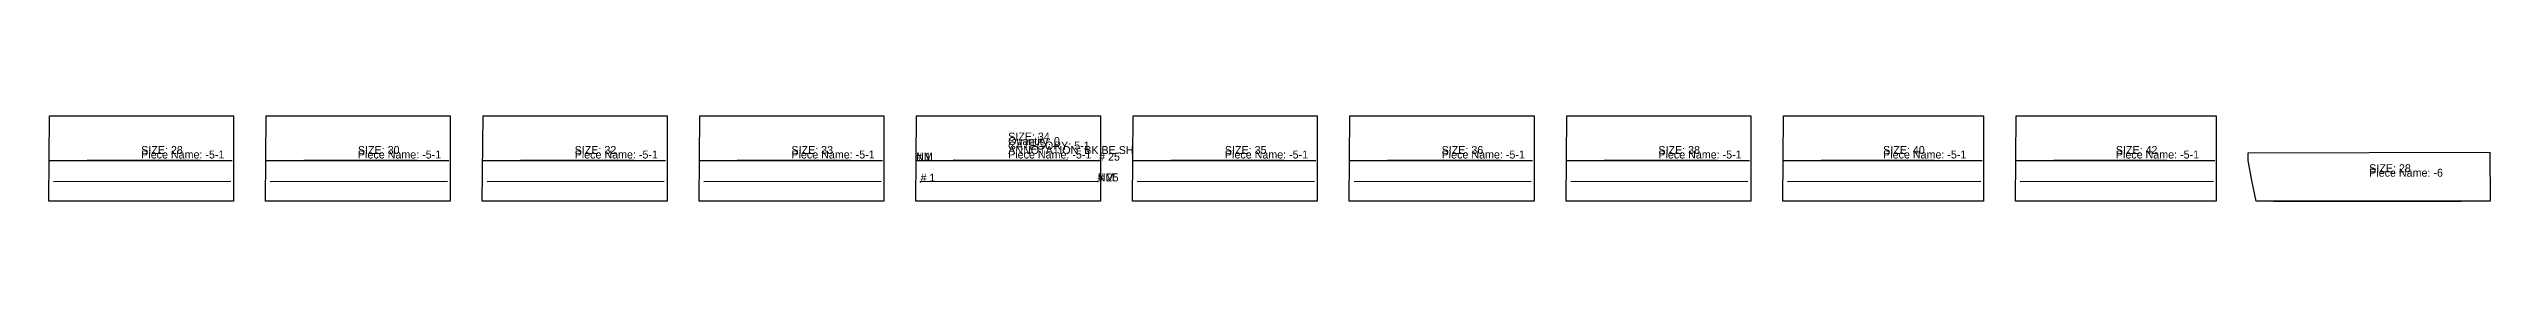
# Model space of a CAD drawing. Extents: x 0 to 2576, y 0 to 49.
# Drawn here: x 1612.1 to 1688.4, y 0 to 2.7 of the extents above; entities that cross this region are included whole.
import ezdxf

# ---------------------------------------------------------------- set-up
doc = ezdxf.new("R2010")
doc.units = 0

# ---------------------------------------------------------------- blocks, each defined once
blk = doc.blocks.new('1111-5-1_28')
at = {"layer": '1'}
blk.add_lwpolyline([(0, 0), (0.0216, 2.6748), (5.7731, 2.6748), (5.7731, 0), (0, 0)], close=True, dxfattribs=at)
at = {"layer": '5'}
blk.add_line((1.1962, 1.2812), (4.7313, 1.2812), dxfattribs=at)
at = {"layer": '7'}
blk.add_line((1.1962, 1.2812), (4.7313, 1.2812), dxfattribs=at)
at = {"layer": '8'}
for p, q in [((0.0092, 1.2701), (5.7297, 1.2697)), ((5.6866, 0.62), (0.1483, 0.6119))]:
    blk.add_line(p, q, dxfattribs=at)
at = {"layer": '1'}
for s, p in [('SIZE: 28', (2.8865, 1.4774)), ('Piece Name: -5-1', (2.8865, 1.3374))]:
    blk.add_text(s, height=0.25, dxfattribs=at).set_placement(p)
blk = doc.blocks.new('1111-5-1_30')
at = {"layer": '1'}
blk.add_lwpolyline([(0, 0), (0.0216, 2.6748), (5.7731, 2.6748), (5.7731, 0), (0, 0)], close=True, dxfattribs=at)
at = {"layer": '5'}
blk.add_line((1.1962, 1.2812), (4.7313, 1.2812), dxfattribs=at)
at = {"layer": '7'}
blk.add_line((1.1962, 1.2812), (4.7313, 1.2812), dxfattribs=at)
at = {"layer": '8'}
for p, q in [((0.0092, 1.2701), (5.7297, 1.2697)), ((5.6866, 0.62), (0.1483, 0.6119))]:
    blk.add_line(p, q, dxfattribs=at)
at = {"layer": '1'}
for s, p in [('SIZE: 30', (2.8865, 1.4774)), ('Piece Name: -5-1', (2.8865, 1.3374))]:
    blk.add_text(s, height=0.25, dxfattribs=at).set_placement(p)
blk = doc.blocks.new('1111-5-1_32')
at = {"layer": '1'}
blk.add_lwpolyline([(0, 0), (0.0216, 2.6748), (5.7731, 2.6748), (5.7731, 0), (0, 0)], close=True, dxfattribs=at)
at = {"layer": '5'}
blk.add_line((1.1962, 1.2812), (4.7313, 1.2812), dxfattribs=at)
at = {"layer": '7'}
blk.add_line((1.1962, 1.2812), (4.7313, 1.2812), dxfattribs=at)
at = {"layer": '8'}
for p, q in [((0.0092, 1.2701), (5.7297, 1.2697)), ((5.6866, 0.62), (0.1483, 0.6119))]:
    blk.add_line(p, q, dxfattribs=at)
at = {"layer": '1'}
for s, p in [('SIZE: 32', (2.8865, 1.4774)), ('Piece Name: -5-1', (2.8865, 1.3374))]:
    blk.add_text(s, height=0.25, dxfattribs=at).set_placement(p)
blk = doc.blocks.new('1111-5-1_33')
at = {"layer": '1'}
blk.add_lwpolyline([(0, 0), (0.0216, 2.6748), (5.7731, 2.6748), (5.7731, 0), (0, 0)], close=True, dxfattribs=at)
at = {"layer": '5'}
blk.add_line((1.1962, 1.2812), (4.7313, 1.2812), dxfattribs=at)
at = {"layer": '7'}
blk.add_line((1.1962, 1.2812), (4.7313, 1.2812), dxfattribs=at)
at = {"layer": '8'}
for p, q in [((0.0092, 1.2701), (5.7297, 1.2697)), ((5.6866, 0.62), (0.1483, 0.6119))]:
    blk.add_line(p, q, dxfattribs=at)
at = {"layer": '1'}
for s, p in [('SIZE: 33', (2.8865, 1.4774)), ('Piece Name: -5-1', (2.8865, 1.3374))]:
    blk.add_text(s, height=0.25, dxfattribs=at).set_placement(p)
blk = doc.blocks.new('1111-5-1_34')
at = {"layer": '1'}
blk.add_lwpolyline([(0, 0), (0.0216, 2.6748), (5.7731, 2.6748), (5.7731, 0), (0, 0)], close=True, dxfattribs=at)
at = {"layer": '2'}
for p in [(0.0092, 1.2701), (1.1962, 1.2812), (4.7313, 1.2812), (5.7297, 1.2697), (0.1483, 0.6119), (5.6866, 0.62)]:
    blk.add_point(p, dxfattribs=at)
at = {"layer": '5'}
blk.add_line((1.1962, 1.2812), (4.7313, 1.2812), dxfattribs=at)
at = {"layer": '7'}
blk.add_line((1.1962, 1.2812), (4.7313, 1.2812), dxfattribs=at)
at = {"layer": '8'}
for p, q in [((0.0092, 1.2701), (5.7297, 1.2697)), ((5.6866, 0.62), (0.1483, 0.6119))]:
    blk.add_line(p, q, dxfattribs=at)
at = {"layer": '1'}
for s, p in [('ANNOTATION: BK BE SH', (2.8865, 1.4774)), ('SIZE: 34', (2.8865, 1.8974)), ('Quantity: 0', (2.8865, 1.7574)), ('CATEGORY: 5-1', (2.8865, 1.6174)), ('Piece Name: -5-1', (2.8865, 1.3374))]:
    blk.add_text(s, height=0.25, dxfattribs=at).set_placement(p)
at = {"layer": '2'}
for s, p in [('# 1', (0.0092, 1.2701)), ('# 1', (0.1483, 0.6119)), ('# 25', (5.6866, 0.62)), ('# 25', (5.7297, 1.2697))]:
    blk.add_text(s, height=0.25, dxfattribs=at).set_placement(p)
at = {"layer": '8'}
for p in [(0.0092, 1.2701), (5.6866, 0.62)]:
    blk.add_text('NM', height=0.25, dxfattribs=at).set_placement(p)
blk = doc.blocks.new('1111-5-1_35')
at = {"layer": '1'}
blk.add_lwpolyline([(0, 0), (0.0216, 2.6748), (5.7731, 2.6748), (5.7731, 0), (0, 0)], close=True, dxfattribs=at)
at = {"layer": '5'}
blk.add_line((1.1962, 1.2812), (4.7313, 1.2812), dxfattribs=at)
at = {"layer": '7'}
blk.add_line((1.1962, 1.2812), (4.7313, 1.2812), dxfattribs=at)
at = {"layer": '8'}
for p, q in [((0.0092, 1.2701), (5.7297, 1.2697)), ((5.6866, 0.62), (0.1483, 0.6119))]:
    blk.add_line(p, q, dxfattribs=at)
at = {"layer": '1'}
for s, p in [('SIZE: 35', (2.8865, 1.4774)), ('Piece Name: -5-1', (2.8865, 1.3374))]:
    blk.add_text(s, height=0.25, dxfattribs=at).set_placement(p)
blk = doc.blocks.new('1111-5-1_36')
at = {"layer": '1'}
blk.add_lwpolyline([(0, 0), (0.0216, 2.6748), (5.7731, 2.6748), (5.7731, 0), (0, 0)], close=True, dxfattribs=at)
at = {"layer": '5'}
blk.add_line((1.1962, 1.2812), (4.7313, 1.2812), dxfattribs=at)
at = {"layer": '7'}
blk.add_line((1.1962, 1.2812), (4.7313, 1.2812), dxfattribs=at)
at = {"layer": '8'}
for p, q in [((0.0092, 1.2701), (5.7297, 1.2697)), ((5.6866, 0.62), (0.1483, 0.6119))]:
    blk.add_line(p, q, dxfattribs=at)
at = {"layer": '1'}
for s, p in [('SIZE: 36', (2.8865, 1.4774)), ('Piece Name: -5-1', (2.8865, 1.3374))]:
    blk.add_text(s, height=0.25, dxfattribs=at).set_placement(p)
blk = doc.blocks.new('1111-5-1_38')
at = {"layer": '1'}
blk.add_lwpolyline([(0, 0), (0.0216, 2.6748), (5.7731, 2.6748), (5.7731, 0), (0, 0)], close=True, dxfattribs=at)
at = {"layer": '5'}
blk.add_line((1.1962, 1.2812), (4.7313, 1.2812), dxfattribs=at)
at = {"layer": '7'}
blk.add_line((1.1962, 1.2812), (4.7313, 1.2812), dxfattribs=at)
at = {"layer": '8'}
for p, q in [((0.0092, 1.2701), (5.7297, 1.2697)), ((5.6866, 0.62), (0.1483, 0.6119))]:
    blk.add_line(p, q, dxfattribs=at)
at = {"layer": '1'}
for s, p in [('SIZE: 38', (2.8865, 1.4774)), ('Piece Name: -5-1', (2.8865, 1.3374))]:
    blk.add_text(s, height=0.25, dxfattribs=at).set_placement(p)
blk = doc.blocks.new('1111-5-1_40')
at = {"layer": '1'}
blk.add_lwpolyline([(0, 0), (0.0216, 2.6748), (6.2731, 2.6748), (6.2731, 0), (0, 0)], close=True, dxfattribs=at)
at = {"layer": '5'}
blk.add_line((1.1962, 1.2812), (4.7313, 1.2812), dxfattribs=at)
at = {"layer": '7'}
blk.add_line((1.1962, 1.2812), (4.7313, 1.2812), dxfattribs=at)
at = {"layer": '8'}
for p, q in [((0.0092, 1.2701), (6.2297, 1.2697)), ((6.1866, 0.62), (0.1483, 0.6119))]:
    blk.add_line(p, q, dxfattribs=at)
at = {"layer": '1'}
for s, p in [('SIZE: 40', (3.1365, 1.4774)), ('Piece Name: -5-1', (3.1365, 1.3374))]:
    blk.add_text(s, height=0.25, dxfattribs=at).set_placement(p)
blk = doc.blocks.new('1111-5-1_42')
at = {"layer": '1'}
blk.add_lwpolyline([(0, 0), (0.0216, 2.6748), (6.2731, 2.6748), (6.2731, 0), (0, 0)], close=True, dxfattribs=at)
at = {"layer": '5'}
blk.add_line((1.1962, 1.2812), (4.7313, 1.2812), dxfattribs=at)
at = {"layer": '7'}
blk.add_line((1.1962, 1.2812), (4.7313, 1.2812), dxfattribs=at)
at = {"layer": '8'}
for p, q in [((0.0092, 1.2701), (6.2297, 1.2697)), ((6.1866, 0.62), (0.1483, 0.6119))]:
    blk.add_line(p, q, dxfattribs=at)
at = {"layer": '1'}
for s, p in [('SIZE: 42', (3.1365, 1.4774)), ('Piece Name: -5-1', (3.1365, 1.3374))]:
    blk.add_text(s, height=0.25, dxfattribs=at).set_placement(p)
blk = doc.blocks.new('1111-6_28')
at = {"layer": '1'}
blk.add_lwpolyline([(0.2497, 0), (0.1095, 0.6498), (0.002, 1.2726), (0, 1.5134), (7.5497, 1.5354), (7.5604, 0), (0.2497, 0)], dxfattribs=at)
at = {"layer": '5'}
blk.add_line((0.792, -0.0003), (6.6667, -0.0003), dxfattribs=at)
at = {"layer": '6'}
blk.add_line((7.5604, 0), (0.2497, 0), dxfattribs=at)
at = {"layer": '7'}
blk.add_line((0.792, -0.0003), (6.6667, -0.0003), dxfattribs=at)
at = {"layer": '1'}
for s, p in [('SIZE: 28', (3.7802, 0.9077)), ('Piece Name: -6', (3.7802, 0.7677))]:
    blk.add_text(s, height=0.25, dxfattribs=at).set_placement(p)

msp = doc.modelspace()

# ---------------------------------------------------------------- block references
at = {"layer": '1'}
for name, p in [('1111-5-1_28', (1612.103, 0)), ('1111-5-1_30', (1618.8761, 0)), ('1111-5-1_32', (1625.6492, 0)), ('1111-5-1_33', (1632.4223, 0)), ('1111-5-1_34', (1639.1954, 0)), ('1111-5-1_35', (1645.9685, 0)), ('1111-5-1_36', (1652.7416, 0)), ('1111-5-1_38', (1659.5147, 0)), ('1111-5-1_40', (1666.2878, 0)), ('1111-5-1_42', (1673.5609, 0)), ('1111-6_28', (1680.834, 0))]:
    msp.add_blockref(name, p, dxfattribs=at)

doc.saveas('drawing.dxf')
